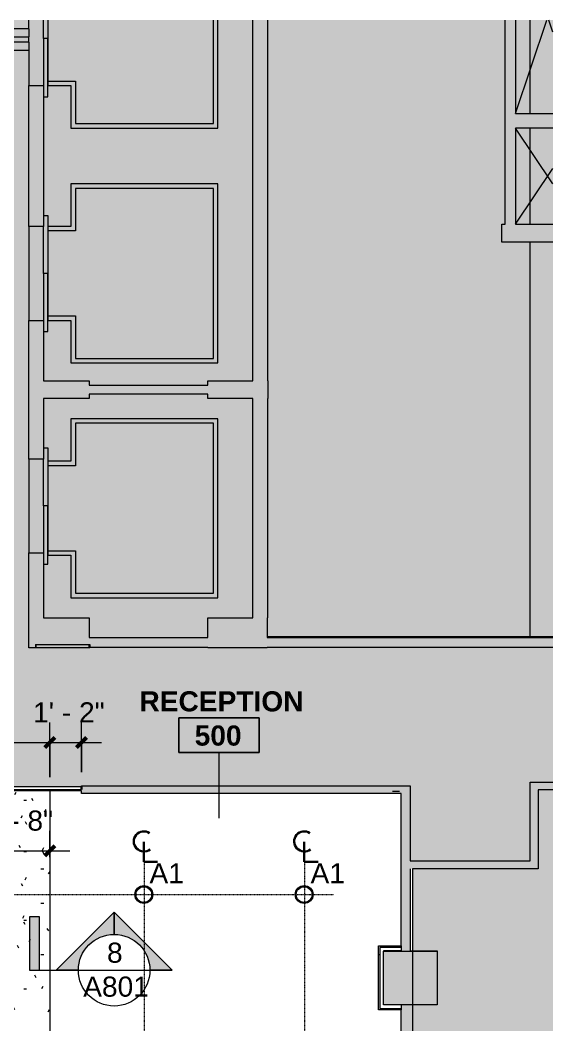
# Model space of a CAD drawing. Header units: inches. Extents: x -60 to 1865, y -31 to 1094.
# Drawn here: x 1626.5 to 1864.8, y 644.4 to 1093.8 of the extents above; entities that cross this region are included whole.
import ezdxf

# ---------------------------------------------------------------- set-up
doc = ezdxf.new("R2010")
doc.units = ezdxf.units.IN
doc.header["$MEASUREMENT"] = 0
doc.linetypes.add('Center 1_16_', pattern=[0.15625, 0.0625, -0.03125, 0.03125, -0.03125])
for name, color, linetype, lineweight in [('A-ANNO-DIMS', 211, 'Continuous', 9), ('A-ANNO-DIMS-96', 211, 'Continuous', 9), ('A-ANNO-NOTE', 131, 'Continuous', 9), ('A-AREA-IDEN', 2, 'Continuous', 9), ('A-CLNG', 13, 'Continuous', 13), ('A-CLNG-PATT', 13, 'Continuous', 13), ('A-DETL', 90, 'Continuous', 9), ('A-DETL-GENF', 92, 'Continuous', 9), ('A-WALL', 113, 'Continuous', 13), ('A-WALL-PATT', 111, 'Continuous', 13), ('B-CL', 7, 'Continuous', 9), ('CORE', 7, 'Continuous', 9), ('CORRIDOR', 7, 'Continuous', 9), ('E-LITE-EQPM', 33, 'Continuous', 9), ('E-LITE-EQPM-IDEN', 33, 'Continuous', 9), ('G-ANNO-SYMB', 111, 'Continuous', 9), ('I-WALL', 2, 'Continuous', 13), ('S-COLS', 52, 'Continuous', 13), ('Victor Bldg - 5th Floor_LINK_dwg', 8, 'Continuous', 9)]:
    doc.layers.add(name, color=color, linetype=linetype, lineweight=lineweight)
doc.styles.add('Arial', font='arial.ttf', dxfattribs={"height": 9})
doc.styles.add('Swis721 Lt BT', font='swissl.ttf', dxfattribs={"height": 9})
doc.styles.add('Swis721 Lt BT_B', font='', dxfattribs={"height": 9})
doc.styles.get('Swis721 Lt BT_B').set_extended_font_data('Swis721 Lt BT', bold=True)
doc.dimstyles.new('OTJ_-_3_32__Linear__1_2__Tolerance', dxfattribs={"dimscale": 12, "dimtxt": 9.497835, "dimasz": 0.375, "dimexe": 0.75, "dimexo": 0.5, "dimgap": 0.5, "dimtad": 1, "dimdec": 1, "dimrnd": 0.5, "dimzin": 3, "dimdsep": 46, "dimlunit": 4, "dimtxsty": 'Swis721 Lt BT', "dimblk1": 'OBLIQUE', "dimblk2": 'OBLIQUE', "dimsah": 1, "dimcen": 0.09, "dimdle": 0.75, "dimazin": 0, "dimtfac": 1, "dimtdec": 4, "dimtix": 1, "dimtmove": 0, "dimatfit": 3, "dimfxl": 1, "dimtvp": 1, "dimfrac": 2, "dimtolj": 1, "dimtzin": 0, "dimarcsym": 2})
pattern_1 = [(0, (0, 0), (30.72, 7.68), [1.267, -21.773, 1.267, -21.773, -122.88]), (0, (0, 0), (30.72, 7.68), [-46.08, 1.267, -44.813, 1.267, -21.773, -53.76]), (0, (0, 0), (30.72, 7.68), [-115.2, 1.267, -14.093, 1.267, -37.133]), (120, (11.52, 3.84), (-22.011075, 22.7643), [1.267, -21.773, 1.267, -21.773, -122.88]), (120, (11.52, 3.84), (-22.011075, 22.7643), [-46.08, 1.267, -44.813, 1.267, -21.773, -53.76]), (120, (11.52, 3.84), (-22.011075, 22.7643), [-115.2, 1.267, -14.093, 1.267, -37.133]), (240, (15.36, 19.2), (-8.708925, -30.4443), [1.267, -21.773, 1.267, -21.773, -122.88]), (240, (15.36, 19.2), (-8.708925, -30.4443), [-46.08, 1.267, -44.813, 1.267, -21.773, -53.76]), (240, (15.36, 19.2), (-8.708925, -30.4443), [-115.2, 1.267, -14.093, 1.267, -37.133])]

# ---------------------------------------------------------------- blocks, each defined once
blk = doc.blocks.new('Concrete-Rectangular-Column - 24_ X 24_-6973359-REFLECTED CEILING PLAN')
at = {"layer": 'S-COLS', "lineweight": 9}
blk.add_hatch(color=7, dxfattribs=at).paths.add_polyline_path([(12, -12), (12, 12), (-12, 12), (-12, -12)], flags=0)
at = {"layer": 'S-COLS', "color": 8, "lineweight": 20}
for p, q in [((-12, 12), (12, 12)), ((-12, -12), (-12, 12)), ((12, 12), (12, -12)), ((12, -12), (-12, -12))]:
    blk.add_line(p, q, dxfattribs=at)
blk = doc.blocks.new('Victor Bldg - 5th Floor_LINK_dwg-6972324-REFLECTED CEILING PLAN')
at = {"layer": 'B-CL', "flags": 128}
blk.add_lwpolyline([(1801, 677.5), (1813, 677.5), (1813, 677.43)], dxfattribs=at)
at = {"layer": 'CORE'}
for p, q in [((1630.5, 1089.87), (1630.5, 1093.79)), ((1847.99, 1052), (1862, 1093.79)), ((1864.79, 1088.4), (1862.98, 1093.79)), ((1630.5, 1083.87), (1630.5, 1086.37)), ((1864.79, 1020.59), (1847.99, 1045.5)), ((1847.99, 1002.5), (1864.79, 1027.41))]:
    blk.add_line(p, q, dxfattribs=at)
at = {"layer": 'CORE', "flags": 128}
for points in [[(1639, 1093.79), (1639, 1085.5), (1637, 1085.5), (1637, 1093.79)], [(1639, 1093.79), (1639, 1064.5), (1649.28, 1064.5), (1649.28, 1045.5), (1715, 1045.5), (1715, 1093.79)], [(1639, 1093.79), (1639, 1066.5), (1651.28, 1066.5), (1651.28, 1047.5), (1713, 1047.5), (1713, 1093.79)], [(1637, 1059.54), (1639, 1059.54), (1639, 1085.5), (1637, 1085.5), (1637, 1064.5)], [(1637, 1006.46), (1639, 1006.46), (1639, 980.5), (1637, 980.5), (1637, 1001.5)], [(1637, 954.54), (1639, 954.54), (1639, 980.5), (1637, 980.5), (1637, 959.5)], [(1637, 902.46), (1639, 902.46), (1639, 876.5), (1637, 876.5), (1637, 897.5)], [(1637, 850.54), (1639, 850.54), (1639, 876.5), (1637, 876.5), (1637, 855.5)], [(1864.79, 818), (1737.13, 818), (1737.13, 826.5)]]:
    blk.add_lwpolyline(points, dxfattribs=at)
for points in [[(1715, 1020.5), (1649.28, 1020.5), (1649.28, 1001.5), (1639, 1001.5), (1639, 959.5), (1649.28, 959.5), (1649.28, 940.5), (1715, 940.5)], [(1713, 1018.5), (1651.28, 1018.5), (1651.28, 999.5), (1639, 999.5), (1639, 961.5), (1651.28, 961.5), (1651.28, 942.5), (1713, 942.5)], [(1715, 915.5), (1649.28, 915.5), (1649.28, 896.5), (1639, 896.5), (1639, 854.5), (1649.28, 854.5), (1649.28, 835.5), (1715, 835.5)], [(1713, 913.5), (1651.28, 913.5), (1651.28, 894.5), (1639, 894.5), (1639, 856.5), (1651.28, 856.5), (1651.28, 837.5), (1713, 837.5)]]:
    blk.add_lwpolyline(points, close=True, dxfattribs=at)
at = {"layer": 'CORRIDOR', "color": 10, "lineweight": 30}
blk.add_line((1653.96, 749.68), (1653.96, 750.93), dxfattribs=at)
blk = doc.blocks.new('L-PENDANT_FOCAL POINT 3_5 CYLINDER - L-PENDANT_FOCAL POINT 3_5 CYLINDER-7826649-REFLECTED CEILING PLAN')
at = {"layer": 'E-LITE-EQPM'}
for radius in [4, 3.5]:
    blk.add_circle((-0.125, 0), radius, dxfattribs=at)
blk = doc.blocks.new('Room Tag - Room Name and Number-3379422-REFLECTED CEILING PLAN')
at = {"layer": 'A-AREA-IDEN'}
for p, q in [((-0.1881, -0.1636), (-0.1881, -0.0018)), ((-0.1881, -0.0018), (0.1869, -0.0018)), ((0.1869, -0.0018), (-0.1881, -0.0018)), ((-0.1881, -0.0018), (-0.1881, -0.1636)), ((0.1869, -0.0018), (0.1869, -0.1636)), ((0.1869, -0.1636), (0.1869, -0.0018)), ((0.1869, -0.1636), (-0.1881, -0.1636)), ((-0.1881, -0.1636), (0.1869, -0.1636))]:
    blk.add_line(p, q, dxfattribs=at)
blk = doc.blocks.new('Centerline - Centerline-43150-REFLECTED CEILING PLAN')
at = {"layer": 'A-ANNO-NOTE', "lineweight": 30}
for p, q in [((0, 0.0259), (0, -0.0678)), ((0, -0.0678), (0.0642, -0.0678))]:
    blk.add_line(p, q, dxfattribs=at)
blk.add_arc((0, 0.0273), 0.0469, 55.7755, 308.0372, dxfattribs=at)
blk = doc.blocks.new('DIMBLOCK45-REFLECTED CEILING PLAN')
at = {"layer": 'A-ANNO-DIMS-96', "transparency": 16777216}
for p, q in [((1607.81, 709.24), (1607.81, 731.3)), ((1639.81, 719.48), (1639.81, 731.3)), ((1607.81, 722.3), (1648.81, 722.3)), ((1607.81, 722.3), (1607.81, 709.24)), ((1639.81, 722.3), (1639.81, 719.48))]:
    blk.add_line(p, q, dxfattribs=at)
at = {"layer": 'A-ANNO-DIMS-96', "lineweight": 50, "transparency": 16777216}
for p, q in [((1607.81, 722.3), (1610.06, 724.55)), ((1639.81, 722.3), (1642.06, 724.55)), ((1607.81, 722.3), (1605.56, 720.05)), ((1639.81, 722.3), (1637.56, 720.05))]:
    blk.add_line(p, q, dxfattribs=at)
at = {"layer": 'A-ANNO-DIMS-96', "color": 0, "transparency": 16777216, "insert": (1609.26, 740.32), "char_height": 9, "width": 34.9159, "attachment_point": 1, "line_spacing_factor": 1.005062, "style": 'Swis721 Lt BT'}
blk.add_mtext('2\' - 8"', dxfattribs=at)
blk = doc.blocks.new('_Oblique')
at = {"color": 0, "linetype": 'ByBlock', "lineweight": -2}
blk.add_line((-0.5, -0.5), (0.5, 0.5), dxfattribs=at)
blk = doc.blocks.new('DIMBLOCK53-REFLECTED CEILING PLAN')
at = {"layer": 'A-ANNO-DIMS-96', "transparency": 16777216}
for p, q in [((1639.81, 755.18), (1639.81, 779.7)), ((1653.98, 757.43), (1653.98, 779.7)), ((1630.81, 770.7), (1662.98, 770.7)), ((1639.81, 770.7), (1639.81, 755.18)), ((1653.98, 770.7), (1653.98, 757.43))]:
    blk.add_line(p, q, dxfattribs=at)
at = {"layer": 'A-ANNO-DIMS-96', "lineweight": 50, "transparency": 16777216}
for p, q in [((1639.81, 770.7), (1642.06, 772.95)), ((1653.98, 770.7), (1656.23, 772.95)), ((1639.81, 770.7), (1637.56, 768.45)), ((1653.98, 770.7), (1651.73, 768.45))]:
    blk.add_line(p, q, dxfattribs=at)
at = {"layer": 'A-ANNO-DIMS-96', "color": 0, "transparency": 16777216, "insert": (1632.35, 788.71), "char_height": 9, "width": 34.9159, "attachment_point": 1, "line_spacing_factor": 1.005062, "style": 'Swis721 Lt BT'}
blk.add_mtext('1\' - 2"', dxfattribs=at)
blk = doc.blocks.new('DIMBLOCK55-REFLECTED CEILING PLAN')
at = {"layer": 'A-ANNO-DIMS-96', "transparency": 16777216}
for p, q in [((1476.13, 755.18), (1476.13, 779.7)), ((1639.81, 755.18), (1639.81, 779.7)), ((1467.13, 770.7), (1648.81, 770.7)), ((1476.13, 770.7), (1476.13, 755.18)), ((1639.81, 770.7), (1639.81, 755.18))]:
    blk.add_line(p, q, dxfattribs=at)
at = {"layer": 'A-ANNO-DIMS-96', "lineweight": 50, "transparency": 16777216}
for p, q in [((1476.13, 770.7), (1478.38, 772.95)), ((1639.81, 770.7), (1642.06, 772.95)), ((1476.13, 770.7), (1473.88, 768.45)), ((1639.81, 770.7), (1637.56, 768.45))]:
    blk.add_line(p, q, dxfattribs=at)
at = {"layer": 'A-ANNO-DIMS-96', "color": 0, "transparency": 16777216, "insert": (1530.01, 788.71), "char_height": 9, "width": 67.118, "attachment_point": 1, "line_spacing_factor": 1.005062, "style": 'Swis721 Lt BT'}
blk.add_mtext('13\' - 7 1/2"', dxfattribs=at)
blk = doc.blocks.new('Drafting View - 3_32_ x 3_8_-334918-REFLECTED CEILING PLAN')
at = {"layer": 'G-ANNO-SYMB'}
blk.add_hatch(color=256, dxfattribs=at).paths.add_polyline_path([(0, 0.2495), (0, 0), (-0.0469, 0), (-0.0469, 0.2495)], flags=0)
for p, q in [((0, 0.2495), (-0.0469, 0.2495)), ((-0.0469, 0.2495), (-0.0469, 0)), ((0, 0), (0, 0.2495)), ((-0.0469, 0), (0, 0))]:
    blk.add_line(p, q, dxfattribs=at)
blk = doc.blocks.new('Drafting View - Section Head - Filled-1367765-REFLECTED CEILING PLAN')
at = {"layer": 'G-ANNO-SYMB'}
h = blk.add_hatch(color=256, dxfattribs=at)
edge = h.paths.add_edge_path(flags=0)
edge.add_line((-0.5202, 0), (-0.25, 0.2702))
edge.add_line((-0.25, 0.2702), (-0.25, 0.1667))
edge.add_arc((-0.25, 0), 0.1667, 90, 180)
edge.add_line((-0.4167, 0), (-0.5202, 0))
h = blk.add_hatch(color=256, dxfattribs=at)
edge = h.paths.add_edge_path(flags=0)
edge.add_line((0.0202, 0), (-0.0833, 0))
edge.add_arc((-0.25, 0), 0.1667, 0, 90)
edge.add_line((-0.25, 0.1667), (-0.25, 0.2702))
edge.add_line((-0.25, 0.2702), (0.0202, 0))
for p, q in [((-0.25, 0.2702), (-0.5202, 0)), ((-0.25, 0.2702), (-0.5202, 0)), ((-0.25, 0.2702), (0.0202, 0)), ((-0.25, 0.1667), (-0.25, 0.2702)), ((0.0202, 0), (-0.25, 0.2702)), ((-0.25, 0.2702), (-0.25, 0.1667)), ((-0.5202, 0), (-0.4167, 0)), ((-0.0833, 0), (0.0202, 0)), ((-0.5202, 0), (-0.4167, 0)), ((-0.4167, 0), (-0.5202, 0)), ((0.0202, 0), (-0.0833, 0)), ((-0.0833, 0), (0.0202, 0))]:
    blk.add_line(p, q, dxfattribs=at)
for start, end in [(0, 180), (360, 180), (90, 180), (0, 90), (180, 360)]:
    blk.add_arc((-0.25, 0), 0.1667, start, end, dxfattribs=at)

msp = doc.modelspace()

# ---------------------------------------------------------------- hatches: boundary and pattern name
at = {"layer": 'A-CLNG-PATT'}
h = msp.add_hatch(dxfattribs=at)
h.set_pattern_fill('FP_25', color=256, style=0, pattern_type=2)
h.set_pattern_definition([(0, (0, 0), (15.36, 3.84), [1.267, -10.253, 1.267, -10.253, -61.44]), (0, (0, 0), (15.36, 3.84), [-23.04, 1.267, -21.773, 1.267, -10.253, -26.88]), (0, (0, 0), (15.36, 3.84), [-57.6, 1.267, -6.413, 1.267, -17.933]), (120, (5.76, 1.92), (-11.0055376, 11.38215), [1.267, -10.253, 1.267, -10.253, -61.44]), (120, (5.76, 1.92), (-11.0055376, 11.38215), [-23.04, 1.267, -21.773, 1.267, -10.253, -26.88]), (120, (5.76, 1.92), (-11.0055376, 11.38215), [-57.6, 1.267, -6.413, 1.267, -17.933]), (240, (7.68, 9.6), (-4.3544624, -15.22215), [1.267, -10.253, 1.267, -10.253, -61.44]), (240, (7.68, 9.6), (-4.3544624, -15.22215), [-23.04, 1.267, -21.773, 1.267, -10.253, -26.88]), (240, (7.68, 9.6), (-4.3544624, -15.22215), [-57.6, 1.267, -6.413, 1.267, -17.933])])
h.paths.add_polyline_path([(1801, 717.75), (1854.625, 717.75), (1854.625, 753), (1864.7863, 753), (1864.7863, 813.25), (1737.0625, 813.25), (1737.0625, 813), (1710.5, 813), (1710.5, 813.25), (1657.75, 813.25), (1657.75, 813), (1633.75, 813), (1633.75, 813.25), (1633.5, 813.25), (1633.5, 813), (1630.5, 813), (1630.5, 1080.375), (1491.6875, 1080.375), (1491.6875, 814.375), (1491.5, 814.375), (1491.5, 813), (1488.5, 813), (1488.5, 814.375), (1488.25, 814.375), (1488.25, 813), (1381.5, 813), (1381.5, 1008.5), (1363.125, 1008.5), (1363.1053, 1007.75), (1323.875, 1007.75), (1323.875, 1008.5), (1321.5, 1008.5), (1321.5, 967.1875), (1322.25, 967.1678), (1322.25, 927.9375), (1321.5, 927.9375), (1321.5, 813), (1288.125, 813), (1288.125, 812.25), (1248.875, 812.25), (1248.875, 813), (1042.125, 813), (1042.125, 812.3125), (1006.9749, 812.3125), (1031.1933, 788.0941), (1029.9558, 786.8567), (1004.5, 812.3125), (1002.875, 812.3125), (1002.875, 813), (902.8125, 813), (902.8125, 904), (888.0625, 904), (888.0625, 903.25), (886.4375, 903.25), (860.9817, 877.7942), (859.7442, 879.0316), (883.9626, 903.25), (848.8125, 903.25), (848.8125, 904), (829.0625, 904), (829.0625, 951.5), (829, 951.5), (829, 1093.7899), (768.5, 1093.7899), (768.5, 827.9259), (838.625, 827.9259), (838.625, 750.9259), (909.0625, 750.9259), (909.0625, 757.875), (910.8125, 757.875), (910.8125, 750.9259), (1653.9807, 750.9259), (1653.9807, 751.4259), (1801, 751.4259), (1801, 747.9259)], flags=0)
h = msp.add_hatch(dxfattribs=at)
h.set_pattern_fill('FP_1', color=256, style=0, pattern_type=2)
h.set_pattern_definition(pattern_1)
h.paths.add_polyline_path([(1476.1331, 574.625), (1639.8125, 574.6397), (1639.8125, 749.1759), (1476.1331, 749.1759), (1476.1331, 598.5)], flags=0)
h.paths.add_polyline_path([(1488.8125, 598.5), (1488.8125, 600.875), (1632.8125, 600.875), (1632.8125, 598.5), (1513.5783, 598.5)], flags=0)
h = msp.add_hatch(dxfattribs=at)
h.set_pattern_fill('FP_1', color=256, style=0, pattern_type=2)
h.set_pattern_definition(pattern_1)
h.paths.add_polyline_path([(1476.1331, 574.625), (1639.8125, 574.6397), (1639.8125, 749.1759), (1476.1331, 749.1759), (1476.1331, 598.5)], flags=0)
h.paths.add_polyline_path([(1488.8125, 598.5), (1488.8125, 600.875), (1632.8125, 600.875), (1632.8125, 598.5), (1513.5783, 598.5)], flags=0)
at = {"layer": 'A-DETL-GENF'}
h = msp.add_hatch(color=9, dxfattribs=at)
h.paths.add_polyline_path([(1799, 27.5), (1819, 27.5), (1819, 41.5), (1843, 41.5), (1843, 27.5), (1864.7863, 27.5), (1864.7863, 748), (1859, 748), (1859, 714.25), (1802, 714.25), (1802, 677.4259), (1813, 677.4259), (1813, 653.4259), (1802, 653.4259), (1802, 411.9259), (1641.0625, 411.9259), (1641.0625, 27.5), (1744, 27.5)], flags=0)
h.paths.add_polyline_path([(1802, 293.5), (1789, 293.5), (1789, 317.5), (1813, 317.5), (1813, 293.5), (1807.4349, 293.5)], flags=0)
h.paths.add_polyline_path([(50.2115, 1017), (493.1351, 1017), (493.1351, 1037.5), (517.1351, 1037.5), (517.1351, 1017), (765, 1017), (765, 1093.7899), (30, 1093.7899), (30, 1064.5), (34.125, 1064.5), (34.125, 1017)], flags=0)
h = msp.add_hatch(color=9, dxfattribs=at)
h.paths.add_polyline_path([(1859, 714.25), (1859, 748), (1864.7863, 748), (1864.7863, 749.5), (1858.125, 749.5), (1858.125, 714.25)], flags=0)
h.paths.add_polyline_path([(1854.625, 717.75), (1854.625, 753), (1864.7863, 753), (1864.7863, 813.25), (1737.0625, 813.25), (1737.0625, 813), (1710.5, 813), (1710.5, 813.25), (1657.75, 813.25), (1657.75, 813), (1633.75, 813), (1633.75, 814.5), (1633.5, 814.5), (1633.5, 813), (1630.5, 813), (1630.5, 855.5), (1637, 855.5), (1637, 826.5), (1657.5, 826.5), (1657.5, 817.75), (1710.5, 817.75), (1710.5, 826.5), (1730.625, 826.5), (1730.625, 924.5), (1710.5, 924.5), (1710.5, 926.5), (1657.5, 926.5), (1657.5, 924.5), (1637, 924.5), (1637, 897.5), (1630.5, 897.5), (1630.5, 959.5), (1637, 959.5), (1637, 932.5), (1657.5, 932.5), (1657.5, 930.5), (1710.5, 930.5), (1710.5, 932.5), (1730.625, 932.5), (1730.625, 1093.7899), (1321.5, 1093.7899), (1321.5, 1013.5), (1323.875, 1013.5), (1323.875, 1014.25), (1325.375, 1014.25), (1325.375, 1012.375), (1325.875, 1012.375), (1325.875, 1010.875), (1325.375, 1010.875), (1325.375, 1007.75), (1323.875, 1007.75), (1323.875, 1008.5), (1321.5, 1008.5), (1321.5, 967.1875), (1322.25, 967.1678), (1322.25, 965.6875), (1320.625, 965.6875), (1320.625, 965.1875), (1319.125, 965.1875), (1319.125, 965.6875), (1317.25, 965.6875), (1317.25, 967.1875), (1318, 967.1875), (1318, 1004.125), (1261, 1004.125), (1261, 1009.125), (1318, 1009.125), (1318, 1066.125), (1042, 1066.125), (1042, 936.5), (1090, 936.5), (1090, 960.5), (1095, 960.5), (1095, 936.5), (1208, 936.5), (1208, 960.6875), (1261.1875, 960.6875), (1261.1875, 927.5625), (1318, 927.5625), (1318, 927.9375), (1317.25, 927.9375), (1317.25, 929.4375), (1319.125, 929.4375), (1319.125, 929.9375), (1320.625, 929.9375), (1320.625, 929.4375), (1322.25, 929.4375), (1322.25, 927.9375), (1321.5, 927.9375), (1321.5, 927.5625), (1321.4375, 927.5625), (1321.4375, 912.375), (1321.5, 912.375), (1321.5, 865.125), (1299.375, 865.125), (1299.375, 817), (1321.5, 817), (1321.5, 813), (1288.125, 813), (1288.125, 812.25), (1286.625, 812.25), (1286.625, 814.375), (1286.125, 814.375), (1286.125, 815.875), (1286.625, 815.875), (1286.625, 817.75), (1288.125, 817.75), (1288.125, 817), (1290.75, 817), (1290.75, 856.625), (1295.875, 856.625), (1295.875, 865.125), (1290.75, 865.125), (1290.75, 912.375), (1294.25, 912.375), (1294.25, 868.625), (1318, 868.625), (1318, 912.375), (1315.4375, 912.375), (1315.4375, 912.5), (993.0598, 912.5), (993.0598, 951.5), (990.4348, 951.5), (990.4348, 950.75), (988.9348, 950.75), (988.9348, 954.875), (988.4348, 954.875), (988.4348, 956.375), (988.9348, 956.375), (988.9348, 958.25), (990.4348, 958.25), (990.4348, 957.5), (993.0598, 957.5), (993.0598, 1017.0625), (1016.5, 1017.0625), (1016.5, 1037.5), (1036, 1037.5), (1036, 1093.7899), (867.4375, 1093.7899), (867.4375, 957.5), (951.1848, 957.5), (951.1848, 958.25), (952.6848, 958.25), (952.6848, 956.375), (953.1848, 956.375), (953.1848, 954.875), (952.6848, 954.875), (952.6848, 950.75), (951.1848, 950.75), (951.1848, 951.5), (833.5625, 951.5), (833.5625, 907.5), (848.8125, 907.5), (848.8322, 908.25), (850.3125, 908.25), (850.3125, 906.625), (850.8125, 906.625), (850.8125, 905.125), (850.3125, 905.125), (850.3125, 903.25), (848.8125, 903.25), (848.8125, 904), (829.0625, 904), (829.0625, 951.5), (829, 951.5), (829, 1093.7899), (768.5, 1093.7899), (768.5, 827.9259), (838.625, 827.9259), (838.625, 750.9259), (1653.9807, 750.9259), (1653.9807, 751.4259), (1801, 751.4259), (1801, 717.75), (1807.0148, 717.75)], flags=0)
h.paths.add_polyline_path([(1249.25, 812.25), (1248.875, 812.25), (1248.875, 813), (1052.5, 813), (1052.5, 912.375), (1058.5, 912.375), (1058.5, 817), (1248.875, 817), (1248.875, 817.75), (1250.375, 817.75), (1250.375, 815.875), (1250.875, 815.875), (1250.875, 814.375), (1250.375, 814.375), (1250.375, 812.25)], flags=0)
h.paths.add_polyline_path([(1040.625, 812.3125), (1040.625, 814.1875), (1040.125, 814.1875), (1040.125, 815.6875), (1040.625, 815.6875), (1040.625, 818.3125), (1042.125, 818.3125), (1042.125, 817.5625), (1052, 817.5625), (1052, 813.0625), (1042.125, 813.0625), (1042.125, 812.3125), (1041.75, 812.3125)], flags=0)
h.paths.add_polyline_path([(1004.375, 812.3125), (1002.875, 812.3125), (1002.875, 813.0625), (902.8125, 813.0625), (902.8125, 904), (888.0625, 904), (888.0625, 903.25), (886.5625, 903.25), (886.5625, 905.125), (886.0625, 905.125), (886.0625, 906.625), (886.5625, 906.625), (886.5625, 908.25), (888.0625, 908.25), (888.0625, 907.5), (902.8125, 907.5), (902.8125, 951.3125), (907.3125, 951.3125), (907.3125, 817.5625), (1002.875, 817.5625), (1002.875, 818.3125), (1004.375, 818.3125), (1004.375, 815.6875), (1004.875, 815.6875), (1004.875, 814.1875), (1004.375, 814.1875), (1004.375, 813)], flags=0)
h.paths.add_polyline_path([(1488.5, 813), (1488.5, 814.5), (1488.25, 814.5), (1488.25, 813), (1381.5, 813), (1381.5, 1008.5), (1363.125, 1008.5), (1363.1053, 1007.75), (1361.625, 1007.75), (1361.625, 1010.875), (1361.125, 1010.875), (1361.125, 1012.375), (1361.625, 1012.375), (1361.625, 1014.25), (1363.125, 1014.25), (1363.125, 1013.5), (1381.5, 1013.5), (1381.5, 1064.75), (1383, 1064.75), (1383, 1064.4113), (1391, 1064.4113), (1391, 1039), (1407, 1039), (1407, 1034.5), (1464.5, 1034.5), (1464.5, 1037), (1485, 1037), (1485, 1064.4113), (1491.5, 1064.4113), (1491.5, 1001.5), (1485, 1001.5), (1485, 1029), (1464.5, 1029), (1464.5, 1030.5), (1407, 1030.5), (1407, 1027), (1391, 1027), (1391, 930.5), (1485, 930.5), (1485, 959.5), (1491.5, 959.5), (1491.5, 897.5), (1485, 897.5), (1485, 926.5), (1395, 926.5), (1395, 906.5), (1391, 906.5), (1391, 826.5), (1485, 826.5), (1485, 855.5), (1491.5, 855.5), (1491.5, 813)], flags=0)
h.paths.add_polyline_path([(1294.25, 817), (1295.875, 817), (1295.875, 853.125), (1294.25, 853.125), (1294.25, 818.5216)], flags=0)
h.paths.add_polyline_path([(1747.717, 817.75), (1864.7863, 817.75), (1864.7863, 994.5), (1841.9885, 994.5), (1841.9885, 1002.5), (1843.4885, 1002.5), (1843.4885, 1093.7899), (1737.125, 1093.7899), (1737.1301, 932.5), (1737.25, 932.5), (1737.25, 924.5), (1737.125, 924.5), (1737.125, 826.5), (1737.0625, 826.5), (1737.0625, 817.75)], flags=0)
h.paths.add_polyline_path([(1023.2231, 916), (1023.2231, 936.5), (1026.375, 936.5), (1026.375, 1013.5), (1016.5, 1013.5), (1016.5, 1013.5625), (996.5598, 1013.5625), (996.5598, 916)], flags=0)
h.paths.add_polyline_path([(1279.4396, 924.5), (1315.4375, 924.5), (1315.4243, 924.5625), (1257.1875, 924.5625), (1257.1875, 956.6875), (1213, 956.6875), (1213, 924.5), (1261.6081, 924.5)], flags=0)
h.paths.add_polyline_path([(1090, 924.5), (1208, 924.5), (1208, 932.5), (1047.2231, 932.5), (1047.2231, 924.5)], flags=0)
h.paths.add_polyline_path([(1038.5, 936.5), (1038.5, 1013.5), (1029.875, 1013.5), (1029.875, 936.5)], flags=0)
h.paths.add_polyline_path([(846.8514, 957.5), (861.9375, 957.5), (861.9375, 1093.7899), (838, 1093.7899), (838, 1037.5), (853, 1037.5), (853, 1013.5), (838, 1013.5), (838, 957.5), (838.625, 957.5)], flags=0)
h.paths.add_polyline_path([(1637, 1001.5), (1630.5, 1001.5), (1630.5, 1064.5), (1637, 1064.5), (1637, 1017.1892)], flags=0)
h.paths.add_polyline_path([(1847.9885, 1002.5), (1864.7863, 1002.5), (1864.7863, 1045.5), (1847.9885, 1045.5)], flags=0)
h.paths.add_polyline_path([(1864.7863, 1052), (1864.7863, 1093.7899), (1847.9885, 1093.7899), (1847.9885, 1052), (1854.625, 1052)], flags=0)
h.paths.add_polyline_path([(1279.4396, 1070.125), (1318, 1070.125), (1318, 1080.125), (1042, 1080.125), (1042, 1070.125), (1202.1292, 1070.125)], flags=0)
h.paths.add_polyline_path([(1318, 1084.125), (1318, 1093.7899), (1042, 1093.7899), (1042, 1084.125), (1279.4396, 1084.125)], flags=0)
at = {"layer": 'A-WALL-PATT', "lineweight": 9}
for points in [[(1737.125, 932.5), (1737.125, 1093.7899), (1730.625, 1093.7899), (1730.625, 932.5)], [(1843.4885, 1002.5), (1847.9885, 1002.5), (1847.9885, 1093.7899), (1843.4885, 1093.7899)], [(1630.6476, 1001.5), (1637, 1001.5), (1637, 1064.5), (1630.5, 1064.5), (1630.5, 1001.5)], [(1864.7863, 1045.5), (1864.7863, 1052), (1847.9885, 1052), (1847.9885, 1045.5)], [(1843.4885, 994.5), (1864.7863, 994.5), (1864.7863, 1002.5), (1841.9885, 1002.5), (1841.9885, 994.5)], [(1630.6476, 932.5), (1637, 932.5), (1637, 959.5), (1630.5, 959.5), (1630.5, 932.5)], [(1657.5, 924.5), (1657.5, 932.5), (1630.5, 932.5), (1630.5, 924.5), (1637, 924.5)], [(1710.5, 926.5), (1710.5, 930.5), (1657.5, 930.5), (1657.5, 926.5)], [(1737.125, 924.5), (1737.25, 924.5), (1737.25, 932.5), (1710.5, 932.5), (1710.5, 924.5), (1734.5625, 924.5)], [(1630.5, 897.5), (1637, 897.5), (1637, 924.5), (1630.5, 924.5)], [(1730.625, 826.5), (1737.125, 826.5), (1737.125, 924.5), (1730.625, 924.5)], [(1637, 826.5), (1637, 855.5), (1630.5, 855.5), (1630.5, 826.5), (1633.5, 826.5)], [(1630.5, 813), (1633.5, 813), (1633.5, 826.5), (1630.5, 826.5), (1630.5, 813.25)], [(1657.5, 814.5), (1657.5, 826.5), (1633.5, 826.5), (1633.5, 814.5)], [(1710.5, 814.5), (1734.5625, 814.5126), (1734.5625, 826.5), (1710.5, 826.5), (1710.5, 814.6334)], [(1737.0625, 814.5), (1737.0625, 826.5), (1734.5625, 826.5), (1734.5625, 814.5)], [(1657.5, 813), (1657.75, 813), (1657.75, 813.25), (1657.5, 813.25), (1657.5, 814.5), (1633.75, 814.5), (1633.75, 813)], [(1710.5, 813.25), (1710.5, 817.75), (1657.5, 817.75), (1657.5, 813.25)], [(1710.5, 813), (1737.0625, 813), (1737.0625, 814.5), (1710.5, 814.5), (1710.5, 813.25)], [(1801, 813.25), (1864.7863, 813.25), (1864.7863, 817.75), (1737.0625, 817.75), (1737.0625, 813.25), (1747.717, 813.25)], [(1801, 747.9259), (1801, 751.4259), (1653.9807, 751.4259), (1653.9807, 747.9259), (1797, 747.9259)], [(1854.625, 717.75), (1858.125, 717.75), (1858.125, 753), (1854.625, 753), (1854.625, 731.324)], [(1864.7863, 749.5), (1864.7863, 753), (1858.125, 753), (1858.125, 749.5)], [(1801, 677.4259), (1801, 747.9259), (1797, 747.9259), (1797, 677.4259)], [(1801, 714.25), (1858.125, 714.25), (1858.125, 717.75), (1801, 717.75)], [(1802, 411.9259), (1802, 653.4259), (1797, 653.4259), (1797, 411.9259)]]:
    msp.add_hatch(color=7, dxfattribs=at).paths.add_polyline_path(points, flags=0)
h = msp.add_hatch(color=7, dxfattribs=at)
h.paths.add_polyline_path([(1639.8125, 749.1759), (1653.9807, 749.1759), (1653.9807, 749.6759), (1576.0569, 749.6759), (1576.0569, 749.1759), (1632.8125, 749.1759)], flags=0)
h.paths.add_polyline_path([(1476.1331, 749.1759), (1540.0569, 749.1759), (1540.0569, 749.6759), (1462.1331, 749.6759), (1462.1331, 749.1759)], flags=0)
h = msp.add_hatch(dxfattribs=at)
h.set_pattern_fill('FP_1', color=256, style=0, pattern_type=2)
h.set_pattern_definition(pattern_1)
h.paths.add_polyline_path([(1787.375, 651.1759), (1787.375, 679.125), (1786.75, 679.0844), (1786.75, 651.1759)], flags=0)

# ---------------------------------------------------------------- linework, layer by layer
at = {"layer": 'A-AREA-IDEN'}
msp.add_line((1715.5411, 736.8222), (1715.5411, 766.2611), dxfattribs=at)
at = {"layer": 'A-CLNG'}
for p, q in [((1854.625, 1052), (1854.625, 1093.7899)), ((1630.5, 1080.375), (1630.5, 1064.5)), ((1854.625, 1002.5), (1854.625, 1045.5)), ((1630.5, 1001.5), (1630.5, 959.5)), ((1854.625, 817.75), (1854.625, 994.5)), ((1630.5, 897.5), (1630.5, 855.5)), ((1633.5, 813.25), (1633.75, 813.25)), ((1653.9807, 750.9259), (1462.1331, 750.9259)), ((1639.8125, 749.1759), (1639.8125, 574.625))]:
    msp.add_line(p, q, dxfattribs=at)
at = {"layer": 'A-DETL'}
for p, q in [((1793.1232, 749), (1796.2132, 749)), ((1864.7863, 749.5), (1858.125, 749.5)), ((1858.125, 749.5), (1858.125, 714.25)), ((1858.125, 714.25), (1802, 714.25)), ((1802, 714.25), (1802, 411.9259))]:
    msp.add_line(p, q, dxfattribs=at)
at = {"layer": 'A-DETL', "linetype": 'Center 1_16_', "lineweight": 13}
for p, q in [((1682, 717.3379), (1682, 605.3379)), ((1753.6875, 718.3379), (1753.6875, 608.3379)), ((1392.625, 702.7423), (1766.875, 702.7423))]:
    msp.add_line(p, q, dxfattribs=at)
at = {"layer": 'A-WALL', "color": 8, "lineweight": 20}
for p, q in [((1841.9885, 994.5), (1841.9885, 1002.5)), ((1841.9885, 1002.5), (1843.4885, 1002.5)), ((1847.9885, 1002.5), (1864.7863, 1002.5)), ((1864.7863, 994.5), (1841.9885, 994.5)), ((1630.5, 924.5), (1630.5, 932.5)), ((1637, 932.5), (1657.5, 932.5)), ((1657.5, 932.5), (1657.5, 930.5)), ((1710.5, 930.5), (1710.5, 932.5)), ((1710.5, 932.5), (1730.625, 932.5)), ((1737.125, 932.5), (1737.25, 932.5)), ((1737.25, 932.5), (1737.25, 924.5)), ((1657.5, 926.5), (1657.5, 924.5)), ((1710.5, 924.5), (1710.5, 926.5)), ((1657.5, 924.5), (1637, 924.5)), ((1730.625, 924.5), (1710.5, 924.5)), ((1737.25, 924.5), (1737.125, 924.5)), ((1637, 826.5), (1657.5, 826.5)), ((1657.5, 826.5), (1657.5, 817.75)), ((1710.5, 817.75), (1710.5, 826.5)), ((1710.5, 826.5), (1730.625, 826.5)), ((1633.5, 814.5), (1657.75, 814.5)), ((1633.75, 813), (1633.75, 814.5)), ((1657.75, 814.5), (1657.75, 813)), ((1657.75, 813), (1633.75, 813)), ((1710.5, 813), (1710.5, 813.25)), ((1737.0625, 813), (1710.5, 813)), ((1737.0625, 813.25), (1737.0625, 813))]:
    msp.add_line(p, q, dxfattribs=at)
at = {"layer": 'A-WALL'}
for p, q in [((1797, 679.125), (1787.375, 679.125)), ((1787.375, 679.125), (1787.375, 651.8009)), ((1797, 679.75), (1797, 677.5)), ((1787.375, 651.8009), (1797, 651.8009)), ((1797, 653.4259), (1797, 651.1759))]:
    msp.add_line(p, q, dxfattribs=at)
at = {"layer": 'G-ANNO-SYMB'}
for p, q in [((1635.2608, 668.8899), (1644.5944, 668.8899)), ((1652.5944, 668.8899), (1684.5944, 668.8899))]:
    msp.add_line(p, q, dxfattribs=at)
at = {"layer": 'I-WALL', "color": 8, "lineweight": 20}
for p, q in [((1730.625, 932.5), (1730.625, 1093.7899)), ((1737.125, 1093.7899), (1737.125, 932.5)), ((1843.4885, 1002.5), (1843.4885, 1093.7899)), ((1847.9885, 1093.7899), (1847.9885, 1052)), ((1630.5, 1001.5), (1630.5, 1064.5)), ((1630.5, 1064.5), (1637, 1064.5)), ((1637, 1064.5), (1637, 1001.5)), ((1847.9885, 1052), (1864.7863, 1052)), ((1847.9885, 1045.5), (1847.9885, 1002.5)), ((1864.7863, 1045.5), (1847.9885, 1045.5)), ((1637, 1001.5), (1630.5, 1001.5)), ((1630.5, 932.5), (1630.5, 959.5)), ((1630.5, 959.5), (1637, 959.5)), ((1637, 959.5), (1637, 932.5)), ((1657.5, 930.5), (1710.5, 930.5)), ((1710.5, 926.5), (1657.5, 926.5)), ((1630.5, 897.5), (1630.5, 924.5)), ((1637, 924.5), (1637, 897.5)), ((1730.625, 826.5), (1730.625, 924.5)), ((1737.125, 924.5), (1737.125, 826.5)), ((1637, 897.5), (1630.5, 897.5)), ((1630.5, 813), (1630.5, 855.5)), ((1630.5, 855.5), (1637, 855.5)), ((1637, 855.5), (1637, 826.5)), ((1737.125, 826.5), (1737.0625, 826.5)), ((1737.0625, 826.5), (1737.0625, 817.75)), ((1633.5, 814.5), (1633.5, 813)), ((1657.5, 817.75), (1710.5, 817.75)), ((1657.5, 813.25), (1657.5, 814.5)), ((1737.0625, 817.75), (1864.7863, 817.75)), ((1633.5, 813), (1630.5, 813)), ((1710.5, 813.25), (1657.5, 813.25)), ((1864.7863, 813.25), (1737.0625, 813.25)), ((1653.9807, 749.6759), (1653.9807, 751.4259)), ((1653.9807, 751.4259), (1801, 751.4259)), ((1801, 751.4259), (1801, 717.75)), ((1854.625, 717.75), (1854.625, 753)), ((1854.625, 753), (1864.7863, 753)), ((1576.0569, 749.6759), (1653.9807, 749.6759)), ((1653.9807, 749.1759), (1576.0569, 749.1759)), ((1653.9807, 747.9259), (1653.9807, 749.1759)), ((1797, 747.9259), (1653.9807, 747.9259)), ((1797, 679.75), (1797, 747.9259)), ((1858.125, 749.5), (1858.125, 714.25)), ((1864.7863, 749.5), (1858.125, 749.5)), ((1801, 717.75), (1854.625, 717.75)), ((1801, 714.25), (1801, 677.4259)), ((1797, 677.4259), (1797, 677.5)), ((1802, 653.4259), (1802, 411.9259)), ((1797, 573), (1797, 651.1759))]:
    msp.add_line(p, q, dxfattribs=at)
at = {"layer": 'I-WALL', "lineweight": 9}
for p, q in [((1630.5, 1089.875), (1491.6875, 1089.875)), ((1630.5, 1089.875), (1630.5, 1086.375)), ((1491.6875, 1086.375), (1630.5, 1086.375)), ((1630.5, 1083.875), (1491.6875, 1083.875)), ((1630.5, 1083.875), (1630.5, 1080.375)), ((1491.6875, 1080.375), (1630.5, 1080.375))]:
    msp.add_line(p, q, dxfattribs=at)
at = {"layer": 'I-WALL'}
for p, q in [((1786.75, 679.75), (1797, 679.75)), ((1786.75, 651.1759), (1786.75, 679.75)), ((1797, 677.5), (1789, 677.5)), ((1789, 677.5), (1789, 677.4259)), ((1797, 651.1759), (1786.75, 651.1759))]:
    msp.add_line(p, q, dxfattribs=at)

# ---------------------------------------------------------------- block references
at = {"layer": 'A-ANNO-NOTE', "xscale": 96, "yscale": 96, "zscale": 96}
for p in [(1681.8748, 723.875), (1753.6028, 723.875)]:
    msp.add_blockref('Centerline - Centerline-43150-REFLECTED CEILING PLAN', p, dxfattribs=at)
at = {"layer": 'A-AREA-IDEN', "xscale": 95.99999999999994, "yscale": 95.99999999999994, "zscale": 95.99999999999994}
msp.add_blockref('Room Tag - Room Name and Number-3379422-REFLECTED CEILING PLAN', (1715.5304, 781.9641), dxfattribs=at)
at = {"layer": 'E-LITE-EQPM'}
for p in [(1682, 702.7423), (1753.6875, 702.7423)]:
    msp.add_blockref('L-PENDANT_FOCAL POINT 3_5 CYLINDER - L-PENDANT_FOCAL POINT 3_5 CYLINDER-7826649-REFLECTED CEILING PLAN', p, dxfattribs=at)
at = {"layer": 'G-ANNO-SYMB', "xscale": 95.99999999999994, "yscale": 95.99999999999994, "zscale": 95.99999999999994}
msp.add_blockref('Drafting View - 3_32_ x 3_8_-334918-REFLECTED CEILING PLAN', (1635.2608, 668.8899), dxfattribs=at)
at = {"layer": 'G-ANNO-SYMB', "extrusion": (0, 0, -1), "xscale": 95.99999999999994, "yscale": 95.99999999999994, "zscale": 95.99999999999994}
msp.add_blockref('Drafting View - Section Head - Filled-1367765-REFLECTED CEILING PLAN', (-1644.5944, 668.8899), dxfattribs=at)
at = {"layer": 'S-COLS', "lineweight": 9}
msp.add_blockref('Concrete-Rectangular-Column - 24_ X 24_-6973359-REFLECTED CEILING PLAN', (1801, 665.4259), dxfattribs=at)
at = {"layer": 'Victor Bldg - 5th Floor_LINK_dwg', "color": 7}
msp.add_blockref('Victor Bldg - 5th Floor_LINK_dwg-6972324-REFLECTED CEILING PLAN', (0, 0), dxfattribs=at)

# ---------------------------------------------------------------- texts
at = {"layer": 'A-AREA-IDEN', "char_height": 9, "attachment_point": 1, "style": 'Swis721 Lt BT_B'}
for s, insert, width in [('RECEPTION', (1679.9191, 793.6427), 86.052), ('500', (1704.6157, 778.343), 25.452)]:
    msp.add_mtext(s, dxfattribs=dict(at, insert=insert, width=width))
at = {"layer": 'E-LITE-EQPM-IDEN', "char_height": 9, "width": 18.786, "attachment_point": 1, "style": 'Arial'}
for insert in [(1684.414, 716.7454), (1756.4261, 716.7454)]:
    msp.add_mtext('A1', dxfattribs=dict(at, insert=insert))
at = {"layer": 'G-ANNO-SYMB', "char_height": 9, "attachment_point": 1, "style": 'Swis721 Lt BT'}
for s, insert, width in [('8', (1665.4057, 681.2467), 8.181), ('A801', (1654.7663, 666.0618), 33.936)]:
    msp.add_mtext(s, dxfattribs=dict(at, insert=insert, width=width))

# ---------------------------------------------------------------- dimensions: what is measured, and where the dimension line sits
at = {"layer": 'A-ANNO-DIMS'}
for base, p1, p2, override, picture, middle in [((1639.8125, 770.6959), (1476.1331, 749.1759), (1639.8125, 749.1759), {"dimpost": '<>', "dimfxl": 163.679362}, 'DIMBLOCK55-REFLECTED CEILING PLAN', (1557.9728, 781.8374)), ((1653.9807, 770.6959), (1639.8125, 749.1759), (1653.9807, 751.4259), {"dimpost": '<>', "dimfxl": 14.345753}, 'DIMBLOCK53-REFLECTED CEILING PLAN', (1646.8966, 781.1959)), ((1639.8125, 722.3017), (1607.8125, 703.2423), (1639.8125, 725.4837), {"dimpost": '<>', "dimfxl": 38.970234}, 'DIMBLOCK45-REFLECTED CEILING PLAN', (1623.8125, 732.927))]:
    dim = msp.add_linear_dim(base=base, p1=p1, p2=p2, dimstyle='OTJ_-_3_32__Linear__1_2__Tolerance', override=override, dxfattribs=at)
    dim.commit()
    dim.dimension.update_dxf_attribs({"geometry": picture, "text_midpoint": middle})

doc.saveas('drawing.dxf')
